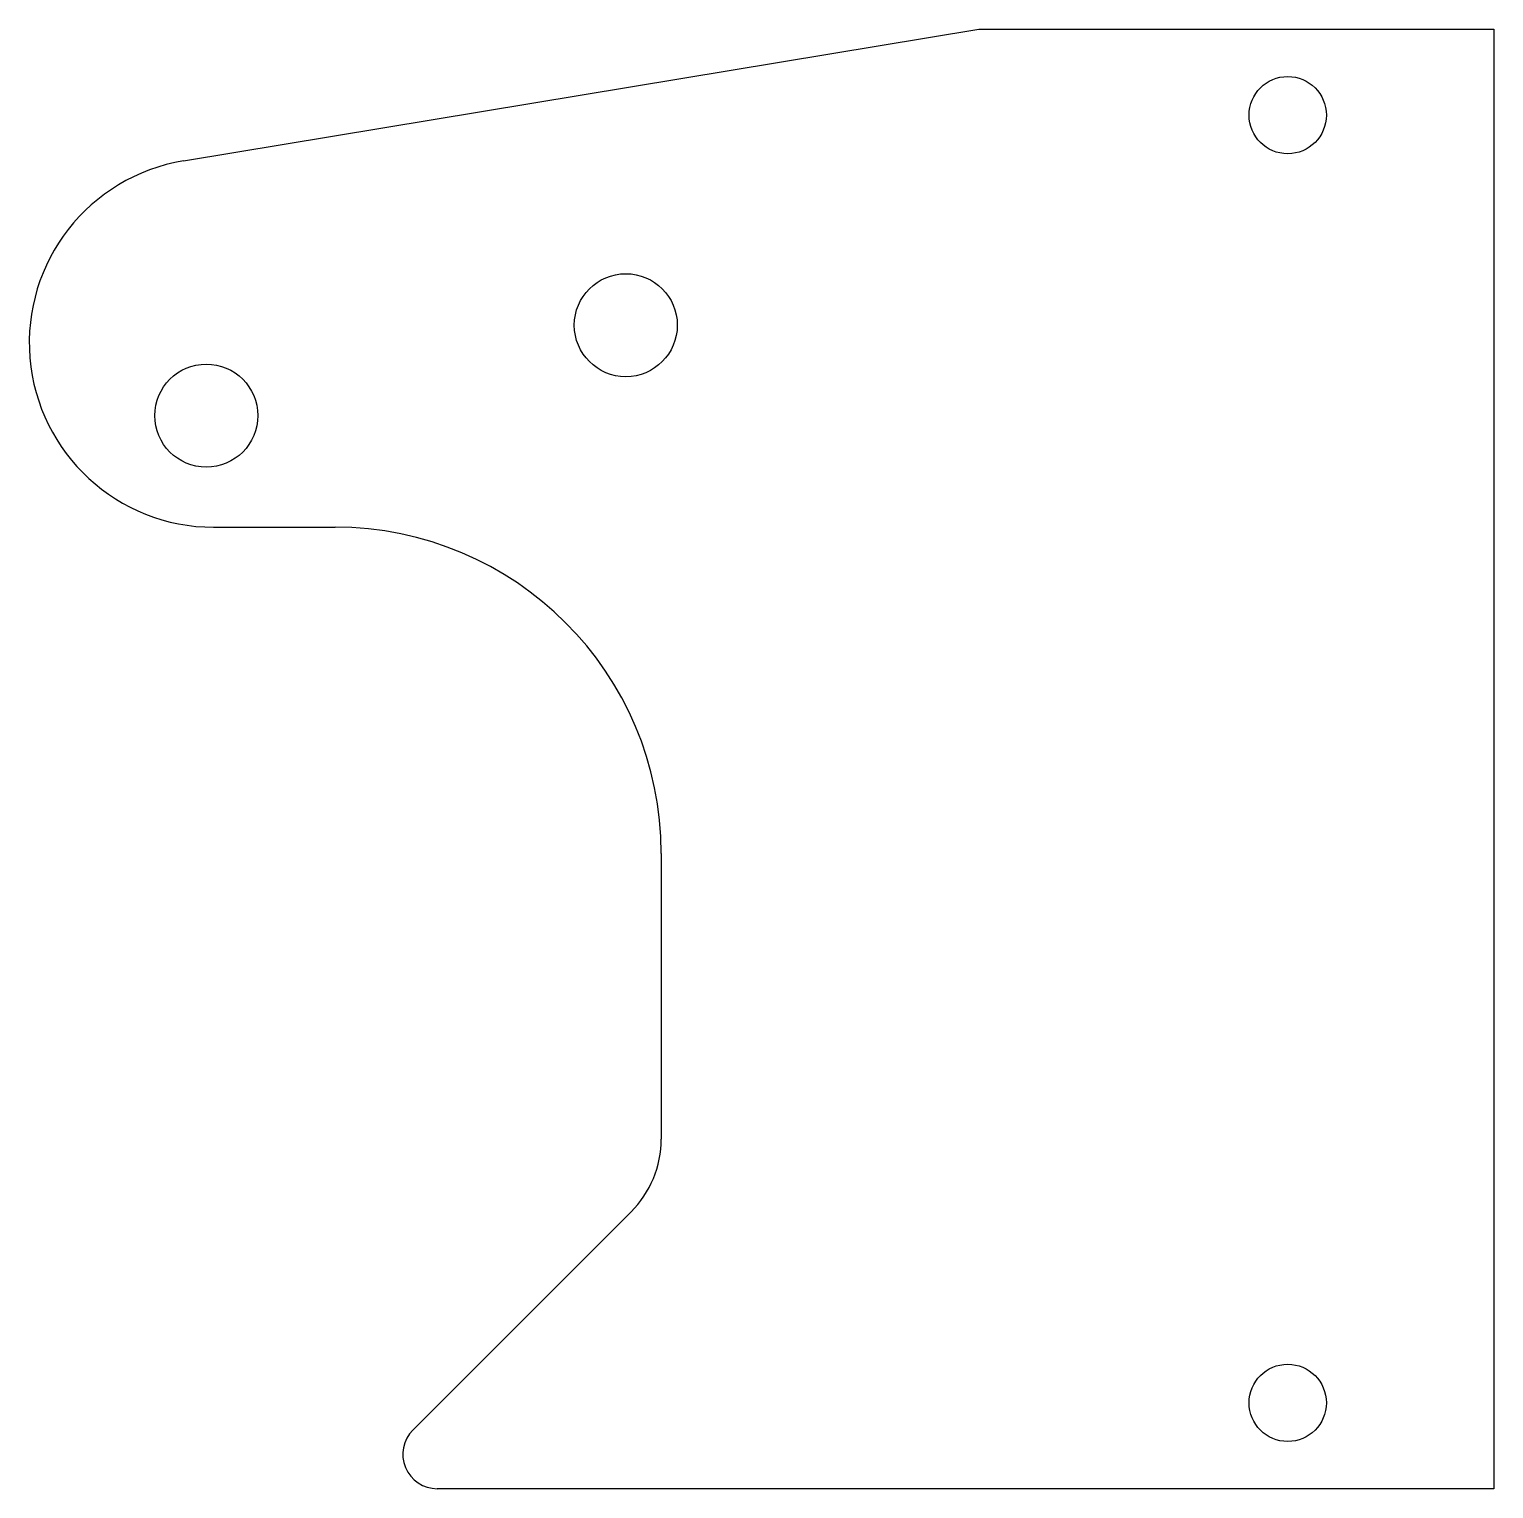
# Model space of a CAD drawing. Extents: x -31 to 140, y -85 to 85.
import ezdxf

# ---------------------------------------------------------------- set-up
doc = ezdxf.new("R2010")
doc.units = 0
doc.layers.add('VISIBLE', color=7, linetype='CONTINUOUS')

msp = doc.modelspace()

# ---------------------------------------------------------------- linework, layer by layer
at = {"layer": 'VISIBLE'}
for p, q in [((-12.65, 69.67), (80, 85)), ((80, 85), (140, 85)), ((140, 85), (140, -85)), ((-9.14, 27), (5, 27)), ((43, -11), (43, -44.27)), ((39.49, -52.76), (14.07, -78.17)), ((140, -85), (16.9, -85))]:
    msp.add_line(p, q, dxfattribs=at)
for centre, radius in [((116, 75), 4.5), ((38.88, 50.53), 6), ((-10, 40), 6), ((116, -75), 4.5)]:
    msp.add_circle(centre, radius, dxfattribs=at)
for centre, radius, start, end in [((-9.14, 48.48), 21.48, 99.3937, 270), ((5, -11), 38, 0, 90), ((31, -44.27), 12, 315, 0), ((16.9, -81), 4, 135, 270)]:
    msp.add_arc(centre, radius, start, end, dxfattribs=at)

doc.saveas('drawing.dxf')
